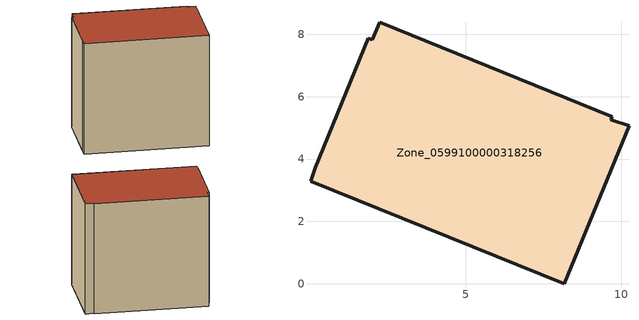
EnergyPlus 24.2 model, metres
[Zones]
Zone_0599100000318256
 floor ground (C_G): 9.66,5.26 10.24,5.07 8.17,0 0.03,3.29 0.17,3.73 1.88,7.88 2.01,7.83 2.25,8.39 9.7,5.36 z0
 wall outside (C_F): 2.25,8.39 2.01,7.83 1.88,7.88 0.17,3.73 0.03,3.29 8.17,0 10.24,5.07 9.66,5.26 9.7,5.36 2.25,8.39 z0:8.22
 roof outside (C_R): 10.24,5.07 9.66,5.26 9.7,5.36 2.25,8.39 2.01,7.83 1.88,7.88 0.17,3.73 0.03,3.29 8.17,0 z8.22
[BUILDING]
Pand.0599100000318256: North Axis=0; Terrain=City; Loads Convergence Tolerance Value=0.04; Temperature Convergence Tolerance Value=0.4; Solar Distribution=FullExterior; Maximum Number of Warmup Days=25; Minimum Number of Warmup Days=1
[Site:Location]
Rotterdam.The.Hague.AP_ZH_NLD Design_Conditions: Latitude=51.96; Longitude=4.45; Time Zone=1; Elevation=-4.5
[SITE:GROUNDTEMPERATURE:BUILDINGSURFACE]
18, 18, 18, 18, 18, 18, 18, 18, 18, 18, 18, 18
[MATERIAL] Thermal Absorptance=0.9; Solar Absorptance=0.7; Visible Absorptance=0.7
Name | Roughness | Thickness | Conductivity | Density | Specific Heat
G.TC.1975-1991 | MediumSmooth | 0.15 | 0.288461 | 540 | 1210
F.TC.1975-1991 | Rough | 0.3 | 0.230769 | 1920 | 840
R.TC.1975-1991 | MediumRough | 0.2 | 0.153846 | 1500 | 1000
[CONSTRUCTION]
C_G: G.TC.1975-1991
C_F: F.TC.1975-1991
C_R: R.TC.1975-1991
[ZONE]
Zone_0599100000318256: Type=1; Multiplier=1; Ceiling Height=Autocalculate; Volume=Autocalculate; Floor Area=autocalculate; Part of Total Floor Area=Yes
[ZONEINFILTRATION:DESIGNFLOWRATE]
Infil_Zone_0599100000318256: Zone or ZoneList or Space or SpaceList=Zone_0599100000318256; Schedule=AlwaysOn; Design Flow Rate Calculation Method=Flow/Area; Flow Rate per Floor Area=0.003; Constant Term Coefficient=1; Temperature Term Coefficient=0; Velocity Term Coefficient=0; Velocity Squared Term Coefficient=0
[HVACTEMPLATE:ZONE:IDEALLOADSAIRSYSTEM]
Zone_0599100000318256: Maximum Heating Supply Air Temperature=50; Minimum Cooling Supply Air Temperature=13; Maximum Heating Supply Air Humidity Ratio=0.0156; Minimum Cooling Supply Air Humidity Ratio=0.0077; Heating Limit=NoLimit; Cooling Limit=NoLimit; Dehumidification Control Type=ConstantSensibleHeatRatio; Cooling Sensible Heat Ratio=0.7; Dehumidification Setpoint=60; Humidification Control Type=None; Humidification Setpoint=30; Outdoor Air Method=None; Outdoor Air Flow Rate per Person=0.00944; Outdoor Air Flow Rate per Zone Floor Area=0; Outdoor Air Flow Rate per Zone=0; Demand Controlled Ventilation Type=None; Outdoor Air Economizer Type=NoEconomizer; Heat Recovery Type=None; Sensible Heat Recovery Effectiveness=0.7; Latent Heat Recovery Effectiveness=0.65
[ZONECONTROL:THERMOSTAT]
ThermostatControl_Zone_0599100000318256: Zone or ZoneList=Zone_0599100000318256; Control Type Schedule=DualSetpointControlType; Control 1=Thermostat_Zone_0599100000318256; Temperature Difference Between Cutout And Setpoint=0
[THERMOSTATSETPOINT:DUALSETPOINT]
Thermostat_Zone_0599100000318256: Heating Setpoint Temperature Schedule=HeatingSetpoint_Zone_0599100000318256; Cooling Setpoint Temperature Schedule=CoolingSetpoint_Zone_0599100000318256
[SCHEDULE:COMPACT]
HeatingSetpoint_Zone_0599100000318256: Through: 12/31, For: AllDays, Until: 24:00, 21
CoolingSetpoint_Zone_0599100000318256: Through: 12/31, For: AllDays, Until: 24:00, 24
DualSetpointControlType: Through: 12/31, For: AllDays, Until: 24:00, 4
AlwaysOn: Through: 12/31, For: AllDays, Until: 24:00, 1
